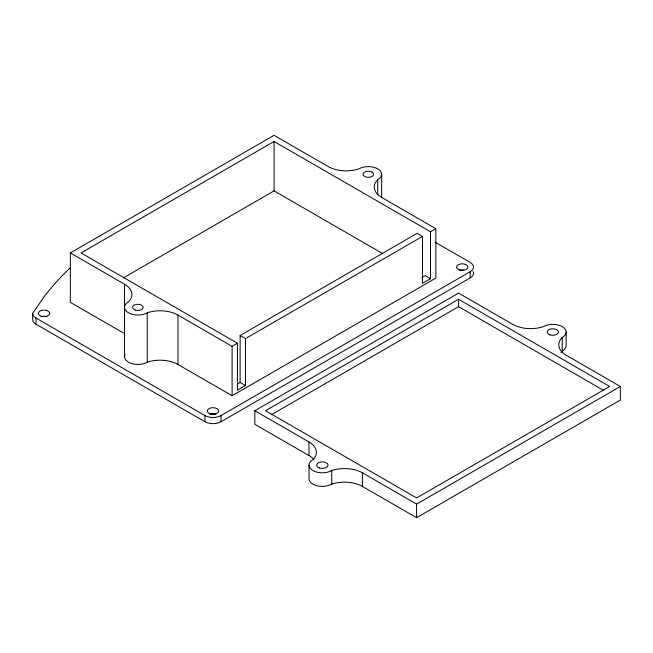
<?xml version="1.0" encoding="UTF-8"?>
<svg xmlns="http://www.w3.org/2000/svg" width="653" height="653" viewBox="0 0 653 653"><rect width="100%" height="100%" fill="white"/><g stroke="black" fill="none" stroke-linecap="round" stroke-linejoin="round"><path stroke-width="0.98" d="M473.147 271.542A11.346 6.546 0 0 1 470.209 277.876L221.008 421.748A11.346 6.546 0 0 1 204.96 421.748L35.972 324.182A11.346 6.546 0 0 1 32.65 319.554L32.65 313.375L44.388 296.364A429.56 248.009 0 0 1 70.589 267.436M124.478 333.601L70.328 302.339L70.328 252.94L274.08 135.31L328.23 166.564A25.345 14.635 0 0 0 358.93 168.858A13.297 7.681 0 0 1 377.744 168.858A13.297 7.681 0 0 1 377.744 179.714L377.744 194.839M274.08 141.481L81.029 252.94L237.447 343.249L237.447 390.184L245.471 385.548L245.471 338.621L422.483 236.419L422.483 283.353L430.507 278.725L430.507 231.791L274.08 141.481L274.08 190.88L123.344 277.909M245.471 385.548L240.124 382.462L240.124 335.528L417.136 233.333L422.483 236.419M70.328 252.94L124.478 284.202A25.345 14.635 0 0 1 128.445 301.931A13.297 7.681 0 0 0 128.445 312.787A13.297 7.681 0 0 0 147.252 312.787A25.345 14.635 0 0 1 177.959 315.072L232.101 346.335L237.447 343.249M430.507 231.791L435.853 228.705L435.853 278.105L232.101 395.734L177.959 364.48A25.345 14.635 0 0 0 147.252 362.186A13.297 7.681 0 0 1 131.196 363.411A13.297 7.681 0 0 1 125.001 354.767M237.716 383.85L240.124 382.462M421.944 277.484L425.16 275.631L430.507 278.725M32.65 313.375A11.346 6.546 0 0 0 35.972 318.011L204.96 415.577A11.346 6.546 0 0 0 221.008 415.577L470.209 271.697A11.346 6.546 0 0 0 470.209 262.433L435.004 242.108M313.799 459.451A25.345 14.635 0 0 0 308.975 455.557L254.833 424.295L254.833 410.713L458.577 293.075L512.727 324.337A25.345 14.635 0 0 0 543.427 326.631A13.297 7.681 0 0 1 562.241 326.631A13.297 7.681 0 0 1 562.241 337.487L562.241 351.069A25.345 14.635 0 0 0 560.976 352.498M458.577 299.254L265.526 410.713L416.598 497.937L609.657 386.478L458.577 299.254L458.577 306.665L271.697 414.557M254.833 410.713L308.975 441.975A25.345 14.635 0 0 1 312.942 459.696A13.297 7.681 0 0 0 312.942 470.56A13.297 7.681 0 0 0 331.748 470.56A25.345 14.635 0 0 1 362.456 472.845L416.598 504.108L620.35 386.478L620.35 400.06L416.598 517.69L362.456 486.436A25.345 14.635 0 0 0 331.748 484.142A13.297 7.681 0 0 1 317.26 485.808A13.297 7.681 0 0 1 309.049 478.714L309.049 465.132M46.828 316.721L45.465 316.387A5.673 3.273 0 0 0 41.155 316.721M435.853 228.705L381.703 197.443A25.345 14.635 0 0 1 377.744 179.714M620.35 386.478L566.2 355.216A25.345 14.635 0 0 1 562.241 337.487M274.08 190.88L382.748 253.617M458.577 306.665L603.47 390.314M240.124 335.528L245.471 338.621M566.135 332.059L566.135 345.641A13.297 7.681 0 0 1 562.241 351.069M470.209 271.697L470.209 277.876M416.598 504.108L416.598 517.69M381.638 174.286L381.638 197.475M362.456 472.845L362.456 486.436M331.748 470.56L331.748 484.142M308.975 441.975L308.975 455.557M232.101 346.335L232.101 395.734M221.008 415.577L221.008 421.748M204.96 415.577L204.96 421.748M177.959 315.072L177.959 364.48M147.252 312.787L147.252 362.186M124.478 284.202L124.552 356.758M35.972 318.011L35.972 324.182M459.353 270.407A5.673 3.273 0 0 1 463.654 270.081M210.152 414.28A5.673 3.273 0 0 1 215.816 414.28M46.828 310.542L45.465 310.216A5.673 3.273 0 0 0 38.405 313.946A5.673 3.273 0 0 0 47.245 316.06A5.673 3.273 0 0 0 46.828 310.542M372.079 172.123L370.986 171.641A5.297 3.061 0 0 0 363.117 173.755A5.297 3.061 0 0 0 369.255 177.298A5.297 3.061 0 0 0 372.92 172.759L372.079 172.123M135.195 310.004L133.261 308.885A5.297 3.061 0 0 1 136.926 304.347A5.297 3.061 0 0 1 143.064 307.889A5.297 3.061 0 0 1 135.195 310.004M210.152 413.782A5.673 3.273 0 0 0 218.657 410.941A5.673 3.273 0 0 0 210.152 408.109A5.673 3.273 0 0 0 210.152 413.782M459.353 269.901A5.673 3.273 0 0 0 467.858 267.069A5.673 3.273 0 0 0 459.353 264.228A5.673 3.273 0 0 0 459.353 269.901M319.513 467.964A5.673 3.273 0 0 0 328.018 465.132A5.673 3.273 0 0 0 319.513 462.291A5.673 3.273 0 0 0 319.513 467.964M549.997 334.891A5.673 3.273 0 0 0 558.503 332.059A5.673 3.273 0 0 0 549.997 329.218A5.673 3.273 0 0 0 549.997 334.891"/></g></svg>
